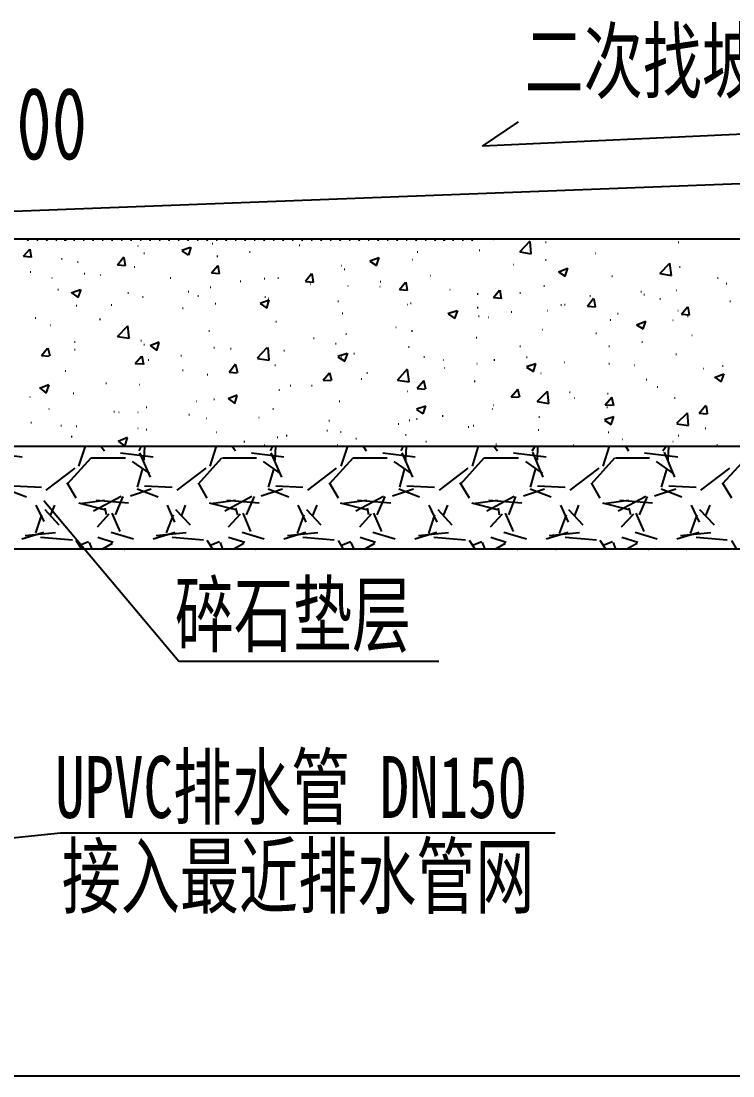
# Model space of a CAD drawing. Extents: x 2969 to 3809, y -1283 to -33.
# Drawn here: x 3687.9 to 3722.4, y -472.1 to -421 of the extents above; entities that cross this region are included whole.
import ezdxf
from ezdxf.enums import TextEntityAlignment as Align

# ---------------------------------------------------------------- set-up
doc = ezdxf.new("R2010")
doc.units = 0
doc.header["$LTSCALE"] = 10
for name, color, linetype in [('GPSCOMMON', 7, 'Continuous'), ('填充', 8, 'Continuous'), ('尺寸标注', 1, 'Continuous'), ('文字', 3, 'Continuous'), ('标注引线', 3, 'Continuous'), ('轮廓', 7, 'Continuous')]:
    doc.layers.add(name, color=color, linetype=linetype)
doc.styles.add('GJ', font='tssdeng.shx', dxfattribs={"width": 0.75, "bigfont": 'hztxt.shx'})
doc.styles.add('HZTXT', font='仿宋_GB2312_0.ttf', dxfattribs={"width": 0.6, "height": 1.25})

msp = doc.modelspace()

# ---------------------------------------------------------------- linework, layer by layer
at = {"layer": 'GPSCOMMON'}
for p, q in [((3688.179, -431.642), (3688.17, -431.626)), ((3688.17, -431.643), (3688.228, -431.643)), ((3688.192, -431.63), (3688.192, -431.607)), ((3688.199, -431.63), (3688.199, -431.601)), ((3688.206, -431.63), (3688.206, -431.607)), ((3688.212, -431.638), (3688.222, -431.622)), ((3688.64, -431.642), (3688.631, -431.626)), ((3688.631, -431.643), (3688.688, -431.643)), ((3688.652, -431.63), (3688.652, -431.607)), ((3688.66, -431.63), (3688.66, -431.601)), ((3688.667, -431.63), (3688.667, -431.607)), ((3688.673, -431.638), (3688.682, -431.622)), ((3689.101, -431.642), (3689.091, -431.626)), ((3689.091, -431.643), (3689.149, -431.643)), ((3689.113, -431.63), (3689.113, -431.607)), ((3689.12, -431.63), (3689.12, -431.601)), ((3689.127, -431.63), (3689.127, -431.607)), ((3689.134, -431.638), (3689.143, -431.622)), ((3689.561, -431.642), (3689.552, -431.626)), ((3689.552, -431.643), (3689.61, -431.643)), ((3689.574, -431.63), (3689.574, -431.607)), ((3689.581, -431.63), (3689.581, -431.601)), ((3689.588, -431.63), (3689.588, -431.607)), ((3689.594, -431.638), (3689.603, -431.622)), ((3689.955, -431.643), (3690.013, -431.643)), ((3689.964, -431.642), (3689.962, -431.639)), ((3690.022, -431.642), (3690.013, -431.626)), ((3690.013, -431.643), (3690.07, -431.643)), ((3690.034, -431.63), (3690.034, -431.617)), ((3690.041, -431.63), (3690.041, -431.621)), ((3690.049, -431.63), (3690.049, -431.624)), ((3690.055, -431.638), (3690.06, -431.63)), ((3690.416, -431.643), (3690.473, -431.643)), ((3690.425, -431.642), (3690.418, -431.631)), ((3690.458, -431.638), (3690.462, -431.63)), ((3690.885, -431.642), (3690.876, -431.626)), ((3690.876, -431.643), (3690.934, -431.643)), ((3690.898, -431.63), (3690.898, -431.622)), ((3690.905, -431.63), (3690.905, -431.622)), ((3690.912, -431.63), (3690.912, -431.622)), ((3690.918, -431.638), (3690.928, -431.622)), ((3691.346, -431.642), (3691.337, -431.626)), ((3691.337, -431.643), (3691.394, -431.643)), ((3691.359, -431.63), (3691.359, -431.614)), ((3691.366, -431.63), (3691.366, -431.614)), ((3691.373, -431.63), (3691.373, -431.614)), ((3691.379, -431.638), (3691.388, -431.622)), ((3691.807, -431.642), (3691.797, -431.626)), ((3691.798, -431.643), (3691.855, -431.643)), ((3691.819, -431.63), (3691.819, -431.607)), ((3691.826, -431.63), (3691.826, -431.606)), ((3691.834, -431.63), (3691.834, -431.607)), ((3691.84, -431.638), (3691.849, -431.622)), ((3692.267, -431.642), (3692.258, -431.626)), ((3692.258, -431.643), (3692.316, -431.643)), ((3692.28, -431.63), (3692.28, -431.607)), ((3692.287, -431.63), (3692.287, -431.601)), ((3692.294, -431.63), (3692.294, -431.607)), ((3692.3, -431.638), (3692.309, -431.622)), ((3692.728, -431.642), (3692.719, -431.626)), ((3692.719, -431.643), (3692.776, -431.643)), ((3692.74, -431.63), (3692.74, -431.607)), ((3692.748, -431.63), (3692.748, -431.601)), ((3692.755, -431.63), (3692.755, -431.607)), ((3692.761, -431.638), (3692.77, -431.622)), ((3693.188, -431.642), (3693.179, -431.626)), ((3693.179, -431.643), (3693.237, -431.643)), ((3693.201, -431.63), (3693.201, -431.607)), ((3693.208, -431.63), (3693.208, -431.601)), ((3693.215, -431.63), (3693.215, -431.607)), ((3693.221, -431.638), (3693.231, -431.622)), ((3693.649, -431.642), (3693.64, -431.626)), ((3693.64, -431.643), (3693.698, -431.643)), ((3693.662, -431.63), (3693.662, -431.607)), ((3693.669, -431.63), (3693.669, -431.601)), ((3693.676, -431.63), (3693.676, -431.607)), ((3693.682, -431.638), (3693.691, -431.622)), ((3694.11, -431.642), (3694.1, -431.626)), ((3694.101, -431.643), (3694.158, -431.643)), ((3694.122, -431.63), (3694.122, -431.607)), ((3694.129, -431.63), (3694.129, -431.601)), ((3694.137, -431.63), (3694.137, -431.607)), ((3694.143, -431.638), (3694.152, -431.622)), ((3694.57, -431.642), (3694.561, -431.626)), ((3694.561, -431.643), (3694.619, -431.643)), ((3694.583, -431.63), (3694.583, -431.607)), ((3694.59, -431.63), (3694.59, -431.601)), ((3694.597, -431.63), (3694.597, -431.607)), ((3694.603, -431.638), (3694.612, -431.622)), ((3695.031, -431.642), (3695.022, -431.626)), ((3695.022, -431.643), (3695.079, -431.643)), ((3695.043, -431.63), (3695.043, -431.607)), ((3695.051, -431.63), (3695.051, -431.601)), ((3695.058, -431.63), (3695.058, -431.607)), ((3695.064, -431.638), (3695.073, -431.622)), ((3695.491, -431.642), (3695.482, -431.626)), ((3695.482, -431.643), (3695.54, -431.643)), ((3695.504, -431.63), (3695.504, -431.607)), ((3695.511, -431.63), (3695.511, -431.601)), ((3695.518, -431.63), (3695.518, -431.607)), ((3695.524, -431.638), (3695.534, -431.622)), ((3695.952, -431.642), (3695.943, -431.626)), ((3695.943, -431.643), (3696.001, -431.643)), ((3695.965, -431.63), (3695.965, -431.607)), ((3695.972, -431.63), (3695.972, -431.601)), ((3695.979, -431.63), (3695.979, -431.607)), ((3695.985, -431.638), (3695.994, -431.622)), ((3696.413, -431.642), (3696.403, -431.626)), ((3696.404, -431.643), (3696.461, -431.643)), ((3696.425, -431.63), (3696.425, -431.607)), ((3696.432, -431.63), (3696.432, -431.601)), ((3696.44, -431.63), (3696.44, -431.607)), ((3696.446, -431.638), (3696.455, -431.622)), ((3696.873, -431.642), (3696.864, -431.626)), ((3696.864, -431.643), (3696.922, -431.643)), ((3696.886, -431.63), (3696.886, -431.607)), ((3696.893, -431.63), (3696.893, -431.601)), ((3696.9, -431.63), (3696.9, -431.607)), ((3696.906, -431.638), (3696.916, -431.622)), ((3697.334, -431.642), (3697.325, -431.626)), ((3697.325, -431.643), (3697.382, -431.643)), ((3697.346, -431.63), (3697.346, -431.607)), ((3697.354, -431.63), (3697.354, -431.601)), ((3697.361, -431.63), (3697.361, -431.607)), ((3697.367, -431.638), (3697.376, -431.622)), ((3697.794, -431.642), (3697.785, -431.626)), ((3697.785, -431.643), (3697.843, -431.643)), ((3697.807, -431.63), (3697.807, -431.607)), ((3697.814, -431.63), (3697.814, -431.601)), ((3697.821, -431.63), (3697.821, -431.607)), ((3697.828, -431.638), (3697.837, -431.622)), ((3698.255, -431.642), (3698.246, -431.626)), ((3698.246, -431.643), (3698.304, -431.643)), ((3698.268, -431.63), (3698.268, -431.607)), ((3698.275, -431.63), (3698.275, -431.601)), ((3698.282, -431.63), (3698.282, -431.607)), ((3698.288, -431.638), (3698.297, -431.622)), ((3698.716, -431.642), (3698.706, -431.626)), ((3698.707, -431.643), (3698.764, -431.643)), ((3698.728, -431.63), (3698.728, -431.607)), ((3698.735, -431.63), (3698.735, -431.601)), ((3698.743, -431.63), (3698.743, -431.607)), ((3698.749, -431.638), (3698.758, -431.622)), ((3699.176, -431.642), (3699.167, -431.626)), ((3699.167, -431.643), (3699.225, -431.643)), ((3699.189, -431.63), (3699.189, -431.607)), ((3699.196, -431.63), (3699.196, -431.601)), ((3699.203, -431.63), (3699.203, -431.607)), ((3699.209, -431.638), (3699.219, -431.622)), ((3699.637, -431.642), (3699.628, -431.626)), ((3699.628, -431.643), (3699.685, -431.643)), ((3699.649, -431.63), (3699.649, -431.607)), ((3699.657, -431.63), (3699.657, -431.601)), ((3699.664, -431.63), (3699.664, -431.607)), ((3699.67, -431.638), (3699.679, -431.622)), ((3700.098, -431.642), (3700.088, -431.626)), ((3700.088, -431.643), (3700.146, -431.643)), ((3700.11, -431.63), (3700.11, -431.607)), ((3700.117, -431.63), (3700.117, -431.601)), ((3700.124, -431.63), (3700.124, -431.607)), ((3700.131, -431.638), (3700.14, -431.622)), ((3700.558, -431.642), (3700.549, -431.626)), ((3700.549, -431.643), (3700.607, -431.643)), ((3700.571, -431.63), (3700.571, -431.607)), ((3700.578, -431.63), (3700.578, -431.601)), ((3700.585, -431.63), (3700.585, -431.607)), ((3700.591, -431.638), (3700.6, -431.622)), ((3701.019, -431.642), (3701.01, -431.626)), ((3701.01, -431.643), (3701.067, -431.643)), ((3701.031, -431.63), (3701.031, -431.607)), ((3701.038, -431.63), (3701.038, -431.601)), ((3701.046, -431.63), (3701.046, -431.607)), ((3701.052, -431.638), (3701.061, -431.622)), ((3701.479, -431.642), (3701.47, -431.626)), ((3701.47, -431.643), (3701.528, -431.643)), ((3701.492, -431.63), (3701.492, -431.607)), ((3701.499, -431.63), (3701.499, -431.601)), ((3701.506, -431.63), (3701.506, -431.607)), ((3701.512, -431.638), (3701.522, -431.622)), ((3701.94, -431.642), (3701.931, -431.626)), ((3701.931, -431.643), (3701.988, -431.643)), ((3701.952, -431.63), (3701.952, -431.607)), ((3701.96, -431.63), (3701.96, -431.601)), ((3701.967, -431.63), (3701.967, -431.607)), ((3701.973, -431.638), (3701.982, -431.622)), ((3702.401, -431.642), (3702.391, -431.626)), ((3702.392, -431.643), (3702.449, -431.643)), ((3702.413, -431.63), (3702.413, -431.607)), ((3702.42, -431.63), (3702.42, -431.601)), ((3702.427, -431.63), (3702.427, -431.607)), ((3702.434, -431.638), (3702.443, -431.622)), ((3702.861, -431.642), (3702.852, -431.626)), ((3702.852, -431.643), (3702.91, -431.643)), ((3702.874, -431.63), (3702.874, -431.607)), ((3702.881, -431.63), (3702.881, -431.601)), ((3702.888, -431.63), (3702.888, -431.607)), ((3702.894, -431.638), (3702.903, -431.622)), ((3703.322, -431.642), (3703.313, -431.626)), ((3703.313, -431.643), (3703.37, -431.643)), ((3703.334, -431.63), (3703.334, -431.607)), ((3703.342, -431.63), (3703.342, -431.601)), ((3703.349, -431.63), (3703.349, -431.607)), ((3703.355, -431.638), (3703.364, -431.622)), ((3703.782, -431.642), (3703.773, -431.626)), ((3703.773, -431.643), (3703.831, -431.643)), ((3703.795, -431.63), (3703.795, -431.607)), ((3703.802, -431.63), (3703.802, -431.601)), ((3703.809, -431.63), (3703.809, -431.607)), ((3703.815, -431.638), (3703.825, -431.622)), ((3704.243, -431.642), (3704.234, -431.626)), ((3704.234, -431.643), (3704.292, -431.643)), ((3704.256, -431.63), (3704.256, -431.607)), ((3704.263, -431.63), (3704.263, -431.601)), ((3704.27, -431.63), (3704.27, -431.607)), ((3704.276, -431.638), (3704.285, -431.622)), ((3704.704, -431.642), (3704.694, -431.626)), ((3704.695, -431.643), (3704.752, -431.643)), ((3704.716, -431.63), (3704.716, -431.607)), ((3704.723, -431.63), (3704.723, -431.601)), ((3704.731, -431.63), (3704.731, -431.607)), ((3704.737, -431.638), (3704.746, -431.622)), ((3705.164, -431.642), (3705.155, -431.626)), ((3705.155, -431.643), (3705.213, -431.643)), ((3705.177, -431.63), (3705.177, -431.607)), ((3705.184, -431.63), (3705.184, -431.601)), ((3705.191, -431.63), (3705.191, -431.607)), ((3705.197, -431.638), (3705.206, -431.622)), ((3705.625, -431.642), (3705.616, -431.626)), ((3705.616, -431.643), (3705.673, -431.643)), ((3705.637, -431.63), (3705.637, -431.607)), ((3705.645, -431.63), (3705.645, -431.601)), ((3705.652, -431.63), (3705.652, -431.607)), ((3705.658, -431.638), (3705.667, -431.622)), ((3706.085, -431.642), (3706.076, -431.626)), ((3706.076, -431.643), (3706.134, -431.643)), ((3706.098, -431.63), (3706.098, -431.607)), ((3706.105, -431.63), (3706.105, -431.601)), ((3706.112, -431.63), (3706.112, -431.607)), ((3706.118, -431.638), (3706.128, -431.622)), ((3706.546, -431.642), (3706.537, -431.626)), ((3706.537, -431.643), (3706.595, -431.643)), ((3706.559, -431.63), (3706.559, -431.607)), ((3706.566, -431.63), (3706.566, -431.601)), ((3706.573, -431.63), (3706.573, -431.607)), ((3706.579, -431.638), (3706.588, -431.622)), ((3707.007, -431.642), (3706.997, -431.626)), ((3706.998, -431.643), (3707.055, -431.643)), ((3707.019, -431.63), (3707.019, -431.607)), ((3707.026, -431.63), (3707.026, -431.601)), ((3707.034, -431.63), (3707.034, -431.607)), ((3707.04, -431.638), (3707.049, -431.622)), ((3707.467, -431.642), (3707.458, -431.626)), ((3707.458, -431.643), (3707.516, -431.643)), ((3707.48, -431.63), (3707.48, -431.607)), ((3707.487, -431.63), (3707.487, -431.601)), ((3707.494, -431.63), (3707.494, -431.607)), ((3707.5, -431.638), (3707.509, -431.622)), ((3707.928, -431.642), (3707.919, -431.626)), ((3707.919, -431.643), (3707.976, -431.643)), ((3707.94, -431.63), (3707.94, -431.607)), ((3707.948, -431.63), (3707.948, -431.601)), ((3707.955, -431.63), (3707.955, -431.607)), ((3707.961, -431.638), (3707.97, -431.622)), ((3708.331, -431.642), (3708.388, -431.642)), ((3708.34, -431.64), (3708.338, -431.637)), ((3708.388, -431.642), (3708.379, -431.626)), ((3708.379, -431.643), (3708.437, -431.643)), ((3708.401, -431.63), (3708.401, -431.617)), ((3708.408, -431.63), (3708.408, -431.621)), ((3708.415, -431.63), (3708.415, -431.624)), ((3708.421, -431.638), (3708.426, -431.63)), ((3708.791, -431.642), (3708.849, -431.642)), ((3708.801, -431.64), (3708.794, -431.629)), ((3708.834, -431.636), (3708.838, -431.628)), ((3709.261, -431.64), (3709.252, -431.624)), ((3709.252, -431.642), (3709.31, -431.642)), ((3709.274, -431.628), (3709.274, -431.621)), ((3709.281, -431.628), (3709.281, -431.621)), ((3709.288, -431.628), (3709.288, -431.62)), ((3709.294, -431.636), (3709.303, -431.62)), ((3709.722, -431.64), (3709.713, -431.624)), ((3709.713, -431.642), (3709.77, -431.642)), ((3709.734, -431.628), (3709.734, -431.613)), ((3709.741, -431.628), (3709.741, -431.613)), ((3709.749, -431.628), (3709.749, -431.612)), ((3709.755, -431.636), (3709.764, -431.62))]:
    msp.add_line(p, q, dxfattribs=at)
at = {"layer": '填充'}
for points in [[(3697.126, -431.808), (3697.162, -431.808)], [(3710.768, -431.604), (3710.794, -431.604)], [(3712.052, -432.225), (3712.556, -431.691)], [(3712.606, -432.312), (3712.556, -431.721)], [(3713.299, -431.746), (3713.324, -431.746)], [(3719.728, -431.746), (3719.754, -431.746)], [(3687.988, -432.435), (3688.289, -432.083)], [(3688.376, -432.497), (3688.314, -432.083)], [(3693.525, -431.931), (3693.554, -431.931)], [(3693.826, -432.286), (3693.851, -432.286)], [(3695.668, -432.134), (3696.081, -431.985)], [(3695.668, -432.17), (3695.969, -432.374)], [(3695.995, -432.374), (3696.118, -431.985)], [(3698.95, -432.225), (3698.976, -432.225)], [(3701.354, -431.895), (3701.391, -431.895)], [(3707.069, -432.225), (3707.105, -432.225)], [(3710.079, -432.134), (3710.112, -432.134)], [(3712.052, -432.225), (3712.606, -432.312)], [(3715.714, -432.286), (3715.74, -432.286)], [(3687.988, -432.435), (3688.343, -432.464)], [(3689.837, -432.551), (3689.863, -432.551)], [(3690.606, -432.7), (3690.631, -432.7)], [(3692.543, -432.853), (3692.844, -432.464)], [(3692.934, -432.878), (3692.873, -432.497)], [(3697.365, -432.435), (3697.401, -432.435)], [(3704.777, -432.649), (3705.231, -432.497)], [(3704.777, -432.675), (3705.107, -432.878)], [(3705.107, -432.878), (3705.231, -432.497)], [(3706.841, -432.588), (3706.866, -432.588)], [(3711.722, -432.827), (3711.75, -432.827)], [(3713.299, -432.613), (3713.324, -432.613)], [(3718.836, -433.27), (3719.315, -432.765)], [(3719.402, -433.357), (3719.315, -432.765)], [(3688.314, -433.179), (3688.343, -433.179)], [(3690.932, -433.27), (3690.961, -433.27)], [(3691.712, -433.332), (3691.737, -433.332)], [(3692.543, -432.853), (3692.934, -432.878)], [(3693.348, -432.94), (3693.377, -432.94)], [(3697.101, -433.241), (3697.401, -432.878)], [(3697.101, -433.241), (3697.489, -433.27)], [(3697.489, -433.27), (3697.427, -432.878)], [(3701.655, -433.633), (3701.949, -433.27)], [(3702.047, -433.683), (3701.981, -433.27)], [(3703.381, -432.878), (3703.406, -432.878)], [(3703.53, -433.063), (3703.559, -433.063)], [(3713.926, -433.179), (3714.369, -433.001)], [(3713.926, -433.179), (3714.253, -433.393)], [(3714.253, -433.393), (3714.369, -433.001)], [(3718.836, -433.27), (3719.402, -433.357)], [(3719.79, -432.94), (3719.819, -432.94)], [(3689.358, -433.48), (3689.384, -433.48)], [(3695.099, -433.48), (3695.135, -433.48)], [(3698.497, -433.633), (3698.526, -433.633)], [(3699.657, -433.506), (3699.693, -433.506)], [(3700.31, -433.48), (3700.346, -433.48)], [(3701.655, -433.658), (3702.047, -433.683)], [(3701.895, -433.781), (3701.92, -433.781)], [(3705.281, -433.658), (3705.318, -433.658)], [(3706.213, -434.046), (3706.503, -433.683)], [(3706.601, -434.075), (3706.54, -433.683)], [(3707.697, -433.357), (3707.726, -433.357)], [(3716.508, -433.393), (3716.544, -433.393)], [(3721.632, -433.48), (3721.665, -433.48)], [(3722.045, -433.745), (3722.082, -433.745)], [(3689.652, -434.046), (3689.685, -434.046)], [(3690.305, -434.199), (3690.758, -434.046)], [(3690.341, -434.224), (3690.631, -434.438)], [(3690.631, -434.438), (3690.783, -434.046)], [(3693.047, -434.199), (3693.076, -434.199)], [(3695.969, -434.137), (3695.995, -434.137)], [(3696.444, -434.348), (3696.473, -434.348)], [(3697.039, -433.923), (3697.064, -433.923)], [(3703.708, -433.868), (3703.733, -433.868)], [(3705.256, -433.897), (3705.281, -433.897)], [(3706.213, -434.046), (3706.601, -434.075)], [(3708.654, -434.046), (3708.679, -434.046)], [(3709.988, -434.25), (3710.024, -434.25)], [(3710.768, -434.438), (3711.058, -434.075)], [(3711.156, -434.489), (3711.095, -434.075)], [(3712.052, -434.199), (3712.077, -434.199)], [(3713.209, -433.868), (3713.237, -433.868)], [(3715.439, -434.348), (3715.475, -434.348)], [(3717.916, -434.137), (3717.941, -434.137)], [(3718.057, -434.286), (3718.093, -434.286)], [(3719.642, -434.075), (3719.667, -434.075)], [(3690.544, -434.819), (3690.58, -434.819)], [(3692.241, -434.79), (3692.277, -434.79)], [(3693.764, -434.402), (3693.79, -434.402)], [(3697.279, -434.728), (3697.304, -434.728)], [(3699.454, -434.703), (3699.897, -434.551)], [(3699.454, -434.728), (3699.78, -434.943)], [(3699.693, -434.402), (3699.719, -434.402)], [(3699.78, -434.943), (3699.897, -434.551)], [(3699.842, -434.463), (3699.868, -434.463)], [(3703.229, -434.612), (3703.265, -434.612)], [(3706.601, -434.765), (3706.627, -434.765)], [(3706.743, -434.703), (3706.779, -434.703)], [(3710.768, -434.438), (3711.156, -434.463)], [(3714.043, -434.79), (3714.068, -434.79)], [(3714.217, -434.765), (3714.253, -434.765)], [(3715.322, -434.852), (3715.616, -434.463)], [(3715.322, -434.852), (3715.714, -434.881)], [(3715.714, -434.881), (3715.652, -434.489)], [(3718.836, -434.489), (3718.862, -434.489)], [(3719.881, -435.244), (3720.171, -434.881)], [(3720.269, -435.269), (3720.207, -434.881)], [(3722.234, -434.612), (3722.26, -434.612)], [(3695.701, -434.943), (3695.73, -434.943)], [(3703.443, -435.182), (3703.468, -435.182)], [(3708.563, -435.207), (3709.006, -435.055)], [(3708.592, -435.244), (3708.893, -435.447)], [(3708.893, -435.447), (3709.042, -435.055)], [(3709.988, -434.913), (3710.024, -434.913)], [(3710.05, -435.331), (3710.079, -435.331)], [(3710.529, -435.385), (3710.554, -435.385)], [(3711.627, -435.117), (3711.66, -435.117)], [(3713.386, -435.055), (3713.412, -435.055)], [(3716.784, -435.207), (3716.809, -435.207)], [(3719.703, -435.055), (3719.728, -435.055)], [(3719.881, -435.244), (3720.269, -435.269)], [(3720.171, -435.331), (3720.207, -435.331)], [(3688.553, -435.418), (3688.579, -435.418)], [(3689.272, -435.773), (3689.297, -435.773)], [(3691.676, -435.479), (3691.712, -435.479)], [(3692.543, -436.314), (3693.047, -435.809)], [(3693.112, -436.401), (3693.047, -435.809)], [(3700.223, -435.595), (3700.259, -435.595)], [(3706.036, -435.86), (3706.061, -435.86)], [(3716.422, -435.508), (3716.458, -435.508)], [(3717.705, -435.748), (3718.155, -435.57)], [(3717.705, -435.748), (3718.031, -435.951)], [(3718.031, -435.951), (3718.155, -435.57)], [(3719.464, -435.534), (3719.489, -435.534)], [(3692.543, -436.314), (3693.112, -436.401)], [(3696.977, -436.049), (3697.01, -436.049)], [(3702.047, -436.401), (3702.072, -436.401)], [(3703.621, -436.19), (3703.646, -436.19)], [(3706.804, -436.049), (3706.841, -436.049)], [(3709.938, -436.375), (3709.963, -436.375)], [(3713.147, -435.987), (3713.172, -435.987)], [(3715.74, -436.162), (3715.765, -436.162)], [(3720.385, -436.252), (3720.41, -436.252)], [(3688.854, -437.235), (3689.148, -436.88)], [(3689.272, -437.268), (3689.181, -436.88)], [(3690.458, -436.579), (3690.49, -436.579)], [(3693.678, -436.517), (3693.703, -436.517)], [(3693.826, -436.702), (3693.851, -436.702)], [(3694.12, -436.757), (3694.57, -436.579)], [(3694.12, -436.757), (3694.446, -436.996)], [(3694.446, -436.996), (3694.57, -436.615)], [(3697.217, -436.855), (3697.249, -436.855)], [(3698.022, -436.905), (3698.054, -436.905)], [(3699.331, -437.359), (3699.806, -436.855)], [(3699.897, -437.471), (3699.842, -436.855)], [(3703.117, -436.666), (3703.142, -436.666)], [(3706.656, -436.818), (3706.689, -436.818)], [(3712.052, -436.793), (3712.077, -436.793)], [(3716.367, -436.793), (3716.392, -436.793)], [(3717.97, -436.579), (3718.002, -436.579)], [(3688.854, -437.235), (3689.235, -437.268)], [(3690.458, -436.942), (3690.49, -436.942)], [(3693.402, -437.624), (3693.703, -437.268)], [(3693.826, -437.685), (3693.739, -437.268)], [(3695.614, -437.235), (3695.639, -437.235)], [(3699.331, -437.384), (3699.897, -437.471)], [(3699.392, -437.323), (3699.418, -437.323)], [(3700.611, -436.996), (3700.64, -436.996)], [(3703.229, -437.268), (3703.682, -437.119)], [(3703.229, -437.297), (3703.559, -437.507)], [(3703.381, -437.297), (3703.406, -437.297)], [(3703.559, -437.507), (3703.708, -437.119)], [(3704.009, -437.145), (3704.034, -437.145)], [(3707.396, -437.297), (3707.432, -437.297)], [(3712.378, -437.323), (3712.403, -437.323)], [(3719.605, -437.181), (3719.642, -437.181)], [(3693.402, -437.624), (3693.79, -437.649)], [(3694.029, -437.446), (3694.066, -437.446)], [(3697.956, -438.041), (3698.257, -437.649)], [(3698.384, -438.074), (3698.286, -437.685)], [(3700.169, -437.711), (3700.198, -437.711)], [(3706.122, -438.429), (3706.601, -437.888)], [(3706.689, -438.516), (3706.601, -437.925)], [(3708.327, -437.446), (3708.353, -437.446)], [(3708.389, -437.834), (3708.415, -437.834)], [(3709.963, -437.624), (3709.988, -437.624)], [(3710.794, -437.446), (3710.83, -437.446)], [(3712.378, -437.772), (3712.821, -437.624)], [(3712.378, -437.801), (3712.704, -438.012)], [(3712.704, -438.012), (3712.821, -437.624)], [(3714.191, -437.562), (3714.217, -437.562)], [(3716.367, -437.624), (3716.392, -437.624)], [(3717.589, -437.711), (3717.615, -437.711)], [(3720.95, -437.863), (3720.976, -437.863)], [(3721.872, -437.747), (3721.904, -437.747)], [(3690.015, -437.986), (3690.04, -437.986)], [(3695.701, -437.95), (3695.73, -437.95)], [(3696.887, -438.164), (3696.923, -438.164)], [(3697.956, -438.041), (3698.348, -438.074)], [(3702.515, -438.429), (3702.816, -438.074)], [(3702.515, -438.429), (3702.902, -438.455)], [(3702.939, -438.455), (3702.841, -438.074)], [(3704.364, -438.367), (3704.389, -438.367)], [(3704.628, -438.074), (3704.665, -438.074)], [(3706.122, -438.429), (3706.689, -438.516)], [(3707.069, -438.817), (3707.396, -438.455)], [(3707.494, -438.879), (3707.396, -438.455)], [(3713.06, -438.102), (3713.085, -438.102)], [(3718.18, -438.404), (3718.209, -438.404)], [(3721.491, -438.313), (3721.933, -438.128)], [(3721.516, -438.313), (3721.817, -438.516)], [(3721.817, -438.516), (3721.959, -438.128)], [(3688.756, -438.817), (3689.21, -438.64)], [(3688.793, -438.817), (3689.087, -439.057)], [(3689.087, -439.057), (3689.235, -438.669)], [(3691.976, -438.578), (3692.006, -438.578)], [(3693.587, -438.64), (3693.616, -438.64)], [(3700.372, -438.908), (3700.401, -438.908)], [(3700.912, -438.694), (3700.941, -438.694)], [(3701.949, -438.694), (3701.981, -438.694)], [(3706.601, -438.97), (3706.627, -438.97)], [(3707.069, -438.846), (3707.461, -438.879)], [(3709.84, -438.491), (3709.876, -438.491)], [(3711.627, -439.235), (3711.954, -438.879)], [(3712.052, -439.26), (3711.954, -438.879)], [(3712.882, -439.474), (3713.386, -438.97)], [(3713.448, -439.561), (3713.386, -438.97)], [(3718.713, -438.756), (3718.746, -438.756)], [(3688.289, -439.235), (3688.314, -439.235)], [(3690.403, -439.057), (3690.428, -439.057)], [(3696.357, -439.445), (3696.382, -439.445)], [(3697.217, -439.351), (3697.249, -439.351)], [(3697.905, -439.322), (3698.348, -439.148)], [(3697.905, -439.322), (3698.232, -439.561)], [(3698.232, -439.561), (3698.348, -439.173)], [(3703.291, -439.445), (3703.32, -439.445)], [(3711.627, -439.235), (3712.015, -439.26)], [(3712.882, -439.474), (3713.448, -439.561)], [(3714.456, -439.02), (3714.492, -439.02)], [(3714.695, -439.296), (3714.721, -439.296)], [(3716.182, -439.623), (3716.508, -439.26)], [(3716.305, -439.082), (3716.331, -439.082)], [(3716.606, -439.684), (3716.508, -439.26)], [(3719.551, -439.296), (3719.58, -439.296)], [(3689.21, -439.826), (3689.235, -439.826)], [(3692.368, -439.953), (3692.394, -439.953)], [(3692.604, -439.978), (3692.633, -439.978)], [(3693.525, -439.978), (3693.554, -439.978)], [(3693.942, -439.739), (3693.968, -439.739)], [(3700.071, -439.826), (3700.107, -439.826)], [(3707.044, -439.826), (3707.494, -439.684)], [(3707.044, -439.862), (3707.345, -440.065)], [(3707.37, -440.065), (3707.494, -439.684)], [(3710.706, -439.826), (3710.732, -439.826)], [(3710.768, -439.652), (3710.794, -439.652)], [(3716.182, -439.623), (3716.57, -439.652)], [(3716.269, -439.739), (3716.305, -439.739)], [(3720.737, -440.04), (3721.067, -439.652)], [(3721.153, -440.065), (3721.099, -439.684)], [(3688.343, -440.483), (3688.376, -440.483)], [(3695.995, -440.102), (3696.031, -440.102)], [(3696.836, -440.279), (3696.861, -440.279)], [(3699.392, -440.251), (3699.418, -440.251)], [(3702.787, -440.392), (3702.816, -440.392)], [(3706.689, -440.367), (3706.718, -440.367)], [(3707.044, -440.305), (3707.069, -440.305)], [(3708.291, -440.156), (3708.327, -440.156)], [(3712.969, -440.218), (3712.998, -440.218)], [(3716.156, -440.341), (3716.606, -440.189)], [(3716.156, -440.367), (3716.483, -440.581)], [(3716.483, -440.581), (3716.606, -440.189)], [(3719.667, -440.519), (3720.171, -440.015)], [(3720.233, -440.631), (3720.171, -440.015)], [(3720.737, -440.04), (3721.128, -440.065)], [(3689.801, -440.631), (3689.837, -440.631)], [(3690.544, -440.668), (3690.58, -440.668)], [(3693.525, -440.759), (3693.554, -440.759)], [(3693.942, -440.82), (3693.968, -440.82)], [(3697.34, -440.962), (3697.365, -440.962)], [(3702.699, -440.871), (3702.725, -440.871)], [(3703.356, -440.933), (3703.381, -440.933)], [(3706.148, -440.544), (3706.177, -440.544)], [(3709.546, -440.693), (3709.575, -440.693)], [(3709.785, -440.631), (3709.811, -440.631)], [(3712.943, -440.846), (3712.969, -440.846)], [(3716.331, -440.962), (3716.367, -440.962)], [(3719.667, -440.544), (3720.233, -440.631)], [(3721.038, -440.759), (3721.067, -440.759)], [(3690.305, -441.172), (3690.341, -441.172)], [(3692.571, -441.386), (3693.021, -441.197)], [(3692.571, -441.386), (3692.898, -441.625)], [(3692.898, -441.625), (3693.021, -441.234)], [(3698.675, -441.411), (3698.711, -441.411)], [(3700.284, -441.197), (3700.31, -441.197)], [(3700.727, -441.11), (3700.763, -441.11)], [(3704.095, -441.263), (3704.125, -441.263)], [(3706.503, -441.085), (3706.54, -441.085)], [(3707.494, -441.411), (3707.523, -441.411)], [(3717.023, -441.288), (3717.048, -441.288)], [(3719.464, -441.411), (3719.489, -441.411)], [(3719.728, -441.11), (3719.754, -441.11)], [(3686.316, -441.952), (3687.926, -442.155)], [(3690.668, -442.605), (3690.994, -441.625)], [(3691.737, -441.625), (3691.915, -441.854)], [(3692.695, -441.952), (3694.269, -442.155)], [(3693.587, -441.854), (3693.703, -441.625)], [(3693.616, -441.952), (3694.12, -443.139)], [(3693.851, -441.625), (3693.826, -442.304)], [(3697.039, -442.605), (3697.34, -441.625)], [(3698.109, -441.625), (3698.257, -441.854)], [(3699.037, -441.952), (3700.611, -442.155)], [(3699.657, -441.589), (3699.693, -441.589)], [(3699.958, -441.854), (3700.071, -441.625)], [(3699.983, -441.952), (3700.499, -443.139)], [(3700.198, -441.625), (3700.169, -442.304)], [(3703.203, -441.564), (3703.229, -441.564)], [(3703.381, -442.605), (3703.708, -441.625)], [(3704.451, -441.625), (3704.604, -441.854)], [(3705.408, -441.952), (3706.982, -442.155)], [(3706.3, -441.854), (3706.416, -441.625)], [(3706.326, -441.952), (3706.841, -443.139)], [(3706.54, -441.625), (3706.503, -442.304)], [(3709.749, -442.605), (3710.05, -441.625)], [(3710.794, -441.625), (3710.971, -441.854)], [(3710.884, -441.528), (3710.916, -441.528)], [(3711.75, -441.952), (3713.324, -442.155)], [(3712.643, -441.854), (3712.795, -441.625)], [(3712.668, -441.916), (3713.172, -443.139)], [(3712.907, -441.625), (3712.882, -442.304)], [(3714.634, -441.589), (3714.67, -441.589)], [(3716.095, -442.605), (3716.392, -441.625)], [(3717.165, -441.625), (3717.313, -441.854)], [(3718.093, -441.952), (3719.703, -442.155)], [(3718.985, -441.854), (3719.138, -441.625)], [(3719.047, -441.916), (3719.551, -443.139)], [(3719.25, -441.625), (3719.224, -442.304)], [(3721.603, -441.564), (3721.632, -441.564)], [(3690.128, -443.465), (3691.262, -442.191)], [(3691.262, -442.191), (3692.934, -442.191)], [(3693.26, -442.369), (3694.091, -442.961)], [(3696.473, -443.465), (3697.604, -442.191)], [(3697.63, -442.191), (3699.276, -442.191)], [(3699.603, -442.369), (3700.437, -442.961)], [(3702.816, -443.465), (3703.973, -442.191)], [(3703.973, -442.191), (3705.611, -442.191)], [(3705.945, -442.369), (3706.779, -442.961)], [(3709.183, -443.465), (3710.315, -442.191)], [(3710.315, -442.191), (3711.99, -442.191)], [(3712.317, -442.369), (3713.147, -442.961)], [(3715.525, -443.465), (3716.661, -442.191)], [(3716.693, -442.191), (3718.332, -442.191)], [(3718.659, -442.369), (3719.489, -442.961)], [(3721.872, -443.465), (3723.039, -442.191)], [(3689.087, -443.766), (3690.49, -442.696)], [(3693.739, -442.758), (3693.5, -443.617)], [(3695.429, -443.766), (3696.836, -442.696)], [(3700.107, -442.758), (3699.842, -443.617)], [(3701.771, -443.766), (3703.167, -442.696)], [(3706.449, -442.758), (3706.213, -443.617)], [(3708.15, -443.766), (3709.546, -442.696)], [(3712.795, -442.758), (3712.556, -443.617)], [(3714.492, -443.766), (3715.888, -442.696)], [(3719.163, -442.758), (3718.898, -443.617)], [(3720.827, -443.766), (3722.234, -442.696)], [(3687.509, -443.552), (3688.854, -443.617)], [(3690.544, -444.154), (3690.102, -443.41)], [(3693.851, -443.552), (3695.189, -443.617)], [(3696.887, -444.154), (3696.473, -443.41)], [(3700.223, -443.552), (3701.532, -443.617)], [(3703.265, -444.154), (3702.816, -443.41)], [(3706.565, -443.552), (3707.911, -443.617)], [(3709.608, -444.154), (3709.158, -443.41)], [(3712.907, -443.552), (3714.253, -443.617)], [(3715.943, -444.154), (3715.525, -443.41)], [(3719.279, -443.552), (3720.595, -443.617)], [(3722.321, -444.154), (3721.872, -443.41)], [(3687.121, -443.704), (3688.14, -444.093)], [(3692.72, -444.067), (3691.386, -444.786)], [(3692.455, -444.96), (3692.811, -444.067)], [(3693.174, -444.031), (3694.181, -443.704)], [(3693.5, -443.704), (3694.508, -444.093)], [(3699.062, -444.067), (3697.753, -444.786)], [(3698.797, -444.96), (3699.179, -444.067)], [(3699.505, -444.031), (3700.549, -443.704)], [(3699.842, -443.704), (3700.85, -444.093)], [(3705.434, -444.067), (3704.095, -444.786)], [(3705.14, -444.96), (3705.521, -444.067)], [(3705.883, -444.031), (3706.892, -443.704)], [(3706.177, -443.704), (3707.193, -444.093)], [(3711.776, -444.067), (3710.442, -444.786)], [(3711.511, -444.96), (3711.863, -444.067)], [(3712.226, -444.031), (3713.237, -443.704)], [(3712.556, -443.704), (3713.564, -444.093)], [(3718.155, -444.067), (3716.809, -444.786)], [(3717.854, -444.96), (3718.241, -444.067)], [(3718.571, -444.031), (3719.605, -443.704)], [(3718.898, -443.704), (3719.906, -444.093)], [(3688.579, -444.485), (3688.971, -445.29)], [(3689.297, -444.989), (3689.511, -444.485)], [(3691.915, -444.72), (3690.668, -444.394)], [(3691.915, -444.271), (3690.729, -444.423)], [(3693.076, -444.394), (3691.502, -444.271)], [(3693.076, -444.394), (3691.502, -444.271)], [(3694.957, -444.485), (3695.313, -445.315)], [(3695.668, -444.989), (3695.842, -444.485)], [(3698.286, -444.72), (3697.01, -444.394)], [(3698.257, -444.271), (3697.064, -444.423)], [(3699.418, -444.394), (3697.844, -444.271)], [(3699.418, -444.394), (3697.844, -444.271)], [(3701.293, -444.485), (3701.68, -445.315)], [(3702.01, -444.989), (3702.221, -444.485)], [(3704.628, -444.72), (3703.356, -444.394)], [(3704.628, -444.271), (3703.406, -444.423)], [(3705.796, -444.394), (3704.186, -444.271)], [(3705.796, -444.394), (3704.186, -444.271)], [(3707.635, -444.485), (3708.026, -445.315)], [(3708.353, -444.989), (3708.563, -444.485)], [(3710.971, -444.72), (3709.723, -444.394)], [(3710.971, -444.271), (3709.785, -444.423)], [(3712.139, -444.394), (3710.554, -444.271)], [(3712.139, -444.394), (3710.554, -444.271)], [(3714.014, -444.485), (3714.394, -445.315)], [(3714.721, -444.989), (3714.909, -444.485)], [(3717.349, -444.72), (3716.066, -444.394)], [(3717.313, -444.271), (3716.128, -444.423)], [(3718.481, -444.394), (3716.9, -444.271)], [(3718.481, -444.394), (3716.9, -444.271)], [(3720.356, -444.485), (3720.737, -445.315)], [(3721.067, -444.989), (3721.277, -444.485)], [(3688.579, -445.827), (3688.88, -444.96)], [(3689.714, -445.464), (3689.032, -444.72)], [(3692.129, -444.927), (3691.563, -445.555)], [(3692.006, -444.96), (3691.951, -444.633)], [(3692.277, -444.873), (3692.658, -445.765)], [(3694.925, -445.827), (3695.251, -444.96)], [(3696.081, -445.464), (3695.375, -444.72)], [(3698.497, -444.927), (3697.905, -445.555)], [(3698.384, -444.96), (3698.286, -444.633)], [(3698.62, -444.873), (3699, -445.765)], [(3701.267, -445.856), (3701.594, -444.96)], [(3702.424, -445.464), (3701.717, -444.72)], [(3704.839, -444.927), (3704.273, -445.555)], [(3704.726, -444.96), (3704.665, -444.633)], [(3704.955, -444.873), (3705.343, -445.765)], [(3707.635, -445.856), (3707.936, -444.96)], [(3708.77, -445.464), (3708.088, -444.72)], [(3711.185, -444.927), (3710.616, -445.555)], [(3711.058, -444.96), (3711.007, -444.633)], [(3711.334, -444.873), (3711.722, -445.765)], [(3713.977, -445.856), (3714.307, -444.96)], [(3715.112, -445.464), (3714.43, -444.72)], [(3717.553, -444.927), (3716.962, -445.555)], [(3717.437, -444.96), (3717.349, -444.633)], [(3717.676, -444.873), (3718.057, -445.765)], [(3720.323, -445.856), (3720.649, -444.96)], [(3721.491, -445.464), (3720.773, -444.72)], [(3687.901, -446.121), (3688.971, -445.794)], [(3689.536, -445.827), (3688.075, -445.969)], [(3690.367, -446.183), (3688.818, -446.059)], [(3692.332, -446.299), (3691.589, -446.059)], [(3692.241, -445.794), (3693.315, -446.121)], [(3694.269, -446.121), (3695.338, -445.794)], [(3695.878, -445.827), (3694.421, -445.969)], [(3696.709, -446.183), (3695.189, -446.059)], [(3698.711, -446.299), (3697.931, -446.059)], [(3698.587, -445.794), (3699.657, -446.121)], [(3700.611, -446.121), (3701.68, -445.794)], [(3702.25, -445.827), (3700.788, -445.969)], [(3703.055, -446.183), (3701.532, -446.059)], [(3705.053, -446.299), (3704.303, -446.059)], [(3704.929, -445.794), (3706, -446.121)], [(3706.953, -446.121), (3708.026, -445.794)], [(3708.592, -445.827), (3707.131, -445.969)], [(3709.423, -446.183), (3707.874, -446.059)], [(3711.388, -446.299), (3710.645, -446.059)], [(3711.272, -445.794), (3712.378, -446.121)], [(3713.324, -446.121), (3714.394, -445.794)], [(3714.935, -445.827), (3713.473, -445.969)], [(3715.765, -446.183), (3714.253, -446.059)], [(3717.767, -446.299), (3716.987, -446.059)], [(3717.64, -445.794), (3718.713, -446.121)], [(3719.667, -446.121), (3720.737, -445.794)], [(3721.302, -445.827), (3719.845, -445.969)], [(3722.107, -446.183), (3720.595, -446.059)], [(3690.82, -446.625), (3690.544, -446.208)], [(3691.146, -446.27), (3690.697, -446.448)], [(3691.172, -446.299), (3691.295, -446.625)], [(3691.799, -446.625), (3692.306, -446.331)], [(3692.873, -446.625), (3692.898, -446.625)], [(3697.162, -446.625), (3696.887, -446.208)], [(3697.489, -446.27), (3697.039, -446.448)], [(3697.514, -446.299), (3697.63, -446.625)], [(3698.145, -446.625), (3698.675, -446.331)], [(3699.215, -446.625), (3699.24, -446.625)], [(3703.504, -446.625), (3703.265, -446.208)], [(3703.86, -446.27), (3703.406, -446.448)], [(3703.86, -446.299), (3704.009, -446.625)], [(3704.513, -446.625), (3705.017, -446.331)], [(3705.582, -446.625), (3705.557, -446.625)], [(3709.876, -446.625), (3709.608, -446.208)], [(3710.202, -446.27), (3709.749, -446.448)], [(3710.227, -446.299), (3710.351, -446.625)], [(3710.855, -446.625), (3711.359, -446.331)], [(3711.925, -446.625), (3711.954, -446.625)], [(3713.774, -446.625), (3713.803, -446.625)], [(3716.218, -446.625), (3715.943, -446.208)], [(3716.544, -446.27), (3716.095, -446.448)], [(3716.57, -446.299), (3716.693, -446.625)], [(3717.197, -446.625), (3717.73, -446.331)], [(3718.271, -446.625), (3718.296, -446.625)], [(3720.12, -446.625), (3720.145, -446.625)], [(3722.561, -446.625), (3722.321, -446.208)]]:
    msp.add_lwpolyline(points, dxfattribs=at)
at = {"layer": '尺寸标注'}
msp.add_lwpolyline([(3680.073, -472.142), (3775.136, -472.142)], dxfattribs=at)
at = {"layer": '标注引线'}
for p, q in [((3710.234, -427.101), (3711.985, -425.918)), ((3730.691, -426.146), (3710.234, -427.101)), ((3681.266, -461.254), (3689.786, -460.36)), ((3689.786, -460.36), (3713.76, -460.36))]:
    msp.add_line(p, q, dxfattribs=at)
msp.add_lwpolyline([(3688.978, -444.258), (3695.522, -452.047), (3708.122, -452.047)], dxfattribs=at)
at = {"layer": '轮廓'}
msp.add_line((3651.939, -431.604), (3775.627, -426.893), dxfattribs=at)
for points in [[(3785.625, -431.604), (3488.243, -431.604)], [(3670.292, -441.625), (3790.625, -441.625)], [(3790.625, -446.625), (3672.348, -446.625)]]:
    msp.add_lwpolyline(points, dxfattribs=at)

# ---------------------------------------------------------------- texts
at = {"layer": '尺寸标注', "style": 'GJ', "width": 0.75}
msp.add_text('≤300', height=3.5, dxfattribs=at).set_placement((3687.623, -426.038), align=Align.MIDDLE_CENTER)
at = {"layer": '文字', "style": 'HZTXT', "width": 0.7}
for s, p in [('碎石垫层', (3695.322, -451.286)), ('UPVC排水管 DN150', (3689.518, -459.644)), ('接入最近排水管网', (3689.842, -463.961))]:
    msp.add_text(s, height=3, dxfattribs=at).set_placement(p)
at = {"layer": '标注引线', "style": 'HZTXT', "width": 0.7}
msp.add_text('二次找坡0.5%', height=3, dxfattribs=at).set_placement((3712.281, -424.476))

doc.saveas('drawing.dxf')
